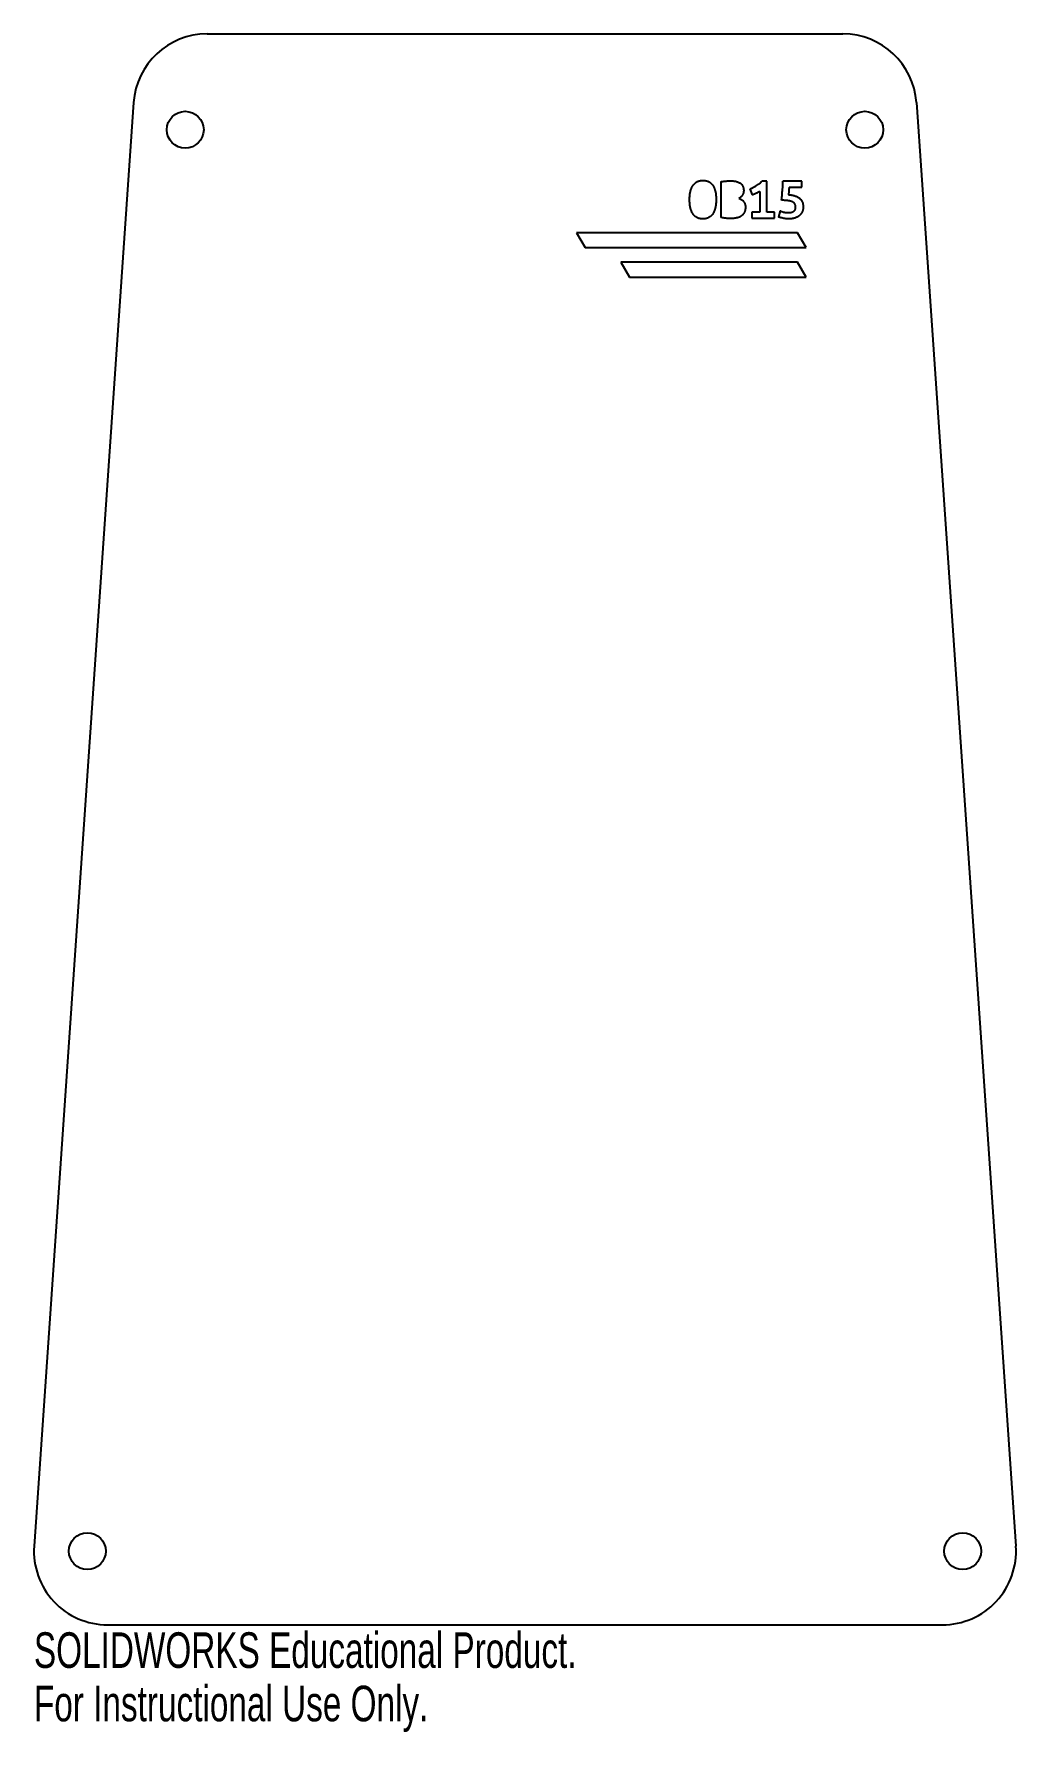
# Model space of a CAD drawing. Header units: millimetres. Extents: x -67 to 67, y 284 to 515.
import ezdxf

# ---------------------------------------------------------------- set-up
doc = ezdxf.new("R2010")
doc.units = ezdxf.units.MM
doc.styles.add('SLDTEXTSTYLE0', font='TXT', dxfattribs={"width": 0.7})

msp = doc.modelspace()

# ---------------------------------------------------------------- linework, layer by layer
at = {"color": 7, "linetype": 'Continuous', "lineweight": 25}
for p, q in [((-43.17, 515), (43.17, 515)), ((-53.14, 505.69), (-66.65, 309.69)), ((53.14, 505.69), (66.65, 309.69)), ((26.57, 494.94), (26.57, 490.08)), ((30.54, 493.96), (30.86, 493.14)), ((31.87, 493.62), (31.87, 490.82)), ((32.86, 495), (32.18, 495)), ((32.86, 490.82), (32.86, 495)), ((37.58, 495), (35.03, 495)), ((35.86, 494.18), (37.58, 494.18)), ((37.58, 494.18), (37.58, 495)), ((31.87, 490.82), (30.82, 490.82)), ((30.82, 490.82), (30.82, 490)), ((30.82, 490), (33.86, 490)), ((33.86, 490.82), (32.86, 490.82)), ((33.86, 490), (33.86, 490.82)), ((34.64, 490.98), (34.44, 490.15)), ((37.01, 488), (7.01, 488)), ((7.01, 488), (8.17, 486)), ((38.17, 486), (37.01, 488)), ((8.17, 486), (38.17, 486)), ((37.01, 484), (13.01, 484)), ((13.01, 484), (14.17, 482)), ((14.17, 482), (38.17, 482)), ((38.17, 482), (37.01, 484)), ((-56.68, 299), (56.68, 299))]:
    msp.add_line(p, q, dxfattribs=at)
for centre in [(-46.13, 502), (46.13, 502), (-59.43, 309), (59.43, 309)]:
    msp.add_circle(centre, 2.5, dxfattribs=at)
for centre, start, end in [((-43.17, 505), 90, 176.0567), ((43.17, 505), 3.9433, 90), ((-56.68, 309), 176.0567, 270), ((56.68, 309), 270, 3.9433)]:
    msp.add_arc(centre, 10, start, end, dxfattribs=at)
for points, knots in [([(22.35, 492.5), (22.35, 492.57), (22.35, 492.71), (22.36, 492.91), (22.38, 493.11), (22.4, 493.29), (22.43, 493.47), (22.47, 493.63), (22.51, 493.79), (22.56, 493.94), (22.62, 494.08), (22.68, 494.21), (22.75, 494.34), (22.83, 494.45), (22.91, 494.56), (22.99, 494.65), (23.09, 494.74), (23.18, 494.82), (23.29, 494.89), (23.4, 494.95), (23.51, 495), (23.63, 495.04), (23.75, 495.08), (23.88, 495.1), (24.02, 495.11), (24.11, 495.12), (24.15, 495.12)], [0, 0, 0, 0, 0.058883, 0.115211, 0.169334, 0.221069, 0.270759, 0.318497, 0.36446, 0.408519, 0.451007, 0.491683, 0.531091, 0.569409, 0.606195, 0.64231, 0.677769, 0.712819, 0.747661, 0.782228, 0.81706, 0.851999, 0.887559, 0.923978, 0.961509, 1, 1, 1, 1]), ([(24.15, 495.12), (24.2, 495.12), (24.29, 495.11), (24.43, 495.1), (24.56, 495.08), (24.69, 495.04), (24.81, 495), (24.93, 494.95), (25.04, 494.89), (25.14, 494.82), (25.24, 494.74), (25.33, 494.65), (25.42, 494.56), (25.5, 494.45), (25.57, 494.34), (25.64, 494.21), (25.7, 494.08), (25.75, 493.94), (25.8, 493.79), (25.84, 493.63), (25.88, 493.47), (25.91, 493.29), (25.93, 493.11), (25.94, 492.91), (25.95, 492.71), (25.96, 492.57), (25.96, 492.5)], [0, 0, 0, 0, 0.0397973, 0.0783409, 0.1157668, 0.152036, 0.1873906, 0.2226222, 0.2573135, 0.2920243, 0.3269422, 0.3622669, 0.3980517, 0.4345227, 0.472382, 0.5113606, 0.551637, 0.5936441, 0.6372621, 0.6829007, 0.7303969, 0.7798516, 0.8313188, 0.8852374, 0.9413392, 1, 1, 1, 1]), ([(26.57, 494.94), (26.64, 494.95), (26.78, 494.97), (26.99, 495), (27.21, 495.02), (27.43, 495.04), (27.65, 495.06), (27.8, 495.06), (27.87, 495.06)], [0, 0, 0, 0, 0.154825, 0.317648, 0.487332, 0.659886, 0.832083, 1, 1, 1, 1]), ([(27.87, 495.06), (27.96, 495.06), (28.13, 495.05), (28.38, 495.03), (28.6, 495), (28.79, 494.95), (28.96, 494.88), (29.11, 494.81), (29.24, 494.73), (29.35, 494.64), (29.44, 494.54), (29.52, 494.44), (29.58, 494.33), (29.62, 494.21), (29.66, 494.1), (29.68, 493.98), (29.69, 493.86), (29.7, 493.78), (29.7, 493.74)], [0, 0, 0, 0, 0.1049763, 0.2009064, 0.2869635, 0.3651068, 0.4360283, 0.500683, 0.5601531, 0.6152047, 0.6672263, 0.7174509, 0.7655179, 0.8135138, 0.8606828, 0.9073686, 0.9534071, 1, 1, 1, 1]), ([(29.7, 493.74), (29.7, 493.71), (29.69, 493.63), (29.68, 493.52), (29.65, 493.41), (29.62, 493.31), (29.58, 493.21), (29.52, 493.11), (29.46, 493.02), (29.4, 492.94), (29.32, 492.87), (29.24, 492.8), (29.15, 492.73), (29.09, 492.7), (29.05, 492.68)], [0, 0, 0, 0, 0.086961, 0.172174, 0.25646, 0.340385, 0.423896, 0.505949, 0.586852, 0.668894, 0.750609, 0.832558, 0.915939, 1, 1, 1, 1]), ([(30.54, 493.96), (30.58, 493.98), (30.68, 494.02), (30.82, 494.08), (30.96, 494.15), (31.17, 494.25), (31.42, 494.4), (31.66, 494.56), (31.84, 494.69), (31.97, 494.79), (32.08, 494.89), (32.15, 494.97), (32.18, 495)], [0, 0, 0, 0, 0.074605, 0.15381, 0.23603, 0.323261, 0.501113, 0.678163, 0.764702, 0.84692, 0.925775, 1, 1, 1, 1]), ([(31.87, 493.62), (31.83, 493.6), (31.76, 493.54), (31.63, 493.47), (31.5, 493.4), (31.36, 493.34), (31.22, 493.28), (31.09, 493.23), (30.97, 493.18), (30.9, 493.15), (30.86, 493.14)], [0, 0, 0, 0, 0.123966, 0.252258, 0.38651, 0.5254, 0.661571, 0.785303, 0.898853, 1, 1, 1, 1]), ([(34.83, 492.42), (34.85, 492.57), (34.88, 492.86), (34.92, 493.3), (34.96, 493.74), (34.99, 494.17), (35.01, 494.59), (35.02, 494.86), (35.03, 495)], [0, 0, 0, 0, 0.172801, 0.343937, 0.513262, 0.679282, 0.841927, 1, 1, 1, 1]), ([(35.86, 494.18), (35.86, 494.13), (35.85, 494.04), (35.84, 493.91), (35.83, 493.77), (35.82, 493.64), (35.81, 493.51), (35.8, 493.38), (35.79, 493.27), (35.78, 493.21), (35.78, 493.17)], [0, 0, 0, 0, 0.130963, 0.266135, 0.402417, 0.539815, 0.67196, 0.794892, 0.905242, 1, 1, 1, 1]), ([(24.16, 489.89), (24.11, 489.89), (24.02, 489.89), (23.88, 489.91), (23.75, 489.93), (23.62, 489.96), (23.5, 490.01), (23.39, 490.06), (23.28, 490.12), (23.17, 490.19), (23.07, 490.26), (22.98, 490.35), (22.89, 490.45), (22.81, 490.56), (22.74, 490.67), (22.67, 490.79), (22.61, 490.93), (22.56, 491.07), (22.51, 491.22), (22.46, 491.38), (22.43, 491.55), (22.4, 491.72), (22.38, 491.9), (22.36, 492.1), (22.35, 492.3), (22.35, 492.43), (22.35, 492.5)], [0, 0, 0, 0, 0.0395057, 0.0774705, 0.114609, 0.1505958, 0.1862235, 0.2210713, 0.2561553, 0.290945, 0.326089, 0.3614126, 0.3976061, 0.4344826, 0.4724973, 0.5116138, 0.5522742, 0.5946555, 0.6386377, 0.6842747, 0.7318305, 0.7812834, 0.8327841, 0.8860977, 0.9419219, 1, 1, 1, 1]), ([(25.96, 492.5), (25.96, 492.43), (25.95, 492.3), (25.94, 492.1), (25.93, 491.9), (25.9, 491.72), (25.87, 491.55), (25.84, 491.38), (25.8, 491.22), (25.74, 491.07), (25.69, 490.93), (25.63, 490.79), (25.56, 490.67), (25.49, 490.56), (25.41, 490.45), (25.32, 490.35), (25.23, 490.26), (25.13, 490.19), (25.03, 490.12), (24.92, 490.06), (24.81, 490.01), (24.69, 489.96), (24.56, 489.93), (24.43, 489.91), (24.3, 489.89), (24.21, 489.89), (24.16, 489.89)], [0, 0, 0, 0, 0.058338, 0.114411, 0.167988, 0.219718, 0.269441, 0.317209, 0.363125, 0.407395, 0.450073, 0.490915, 0.530206, 0.568233, 0.605098, 0.64126, 0.676741, 0.711586, 0.746288, 0.780764, 0.8155, 0.850461, 0.886326, 0.923056, 0.960901, 1, 1, 1, 1]), ([(29.93, 491.51), (29.93, 491.46), (29.93, 491.36), (29.91, 491.23), (29.89, 491.1), (29.87, 490.97), (29.83, 490.86), (29.78, 490.75), (29.73, 490.66), (29.67, 490.57), (29.6, 490.48), (29.52, 490.41), (29.44, 490.34), (29.36, 490.27), (29.27, 490.21), (29.17, 490.16), (29.07, 490.12), (28.92, 490.07), (28.73, 490.01), (28.49, 489.97), (28.23, 489.94), (28.06, 489.94), (27.97, 489.94)], [0, 0, 0, 0, 0.050878, 0.099028, 0.144655, 0.188275, 0.229975, 0.269852, 0.308875, 0.346762, 0.384157, 0.42115, 0.457955, 0.495082, 0.532973, 0.570839, 0.609862, 0.649962, 0.73245, 0.817806, 0.906946, 1, 1, 1, 1]), ([(29.05, 492.68), (29.11, 492.66), (29.21, 492.62), (29.36, 492.54), (29.48, 492.46), (29.59, 492.37), (29.67, 492.27), (29.75, 492.17), (29.81, 492.07), (29.85, 491.96), (29.89, 491.85), (29.91, 491.74), (29.93, 491.62), (29.93, 491.55), (29.93, 491.51)], [0, 0, 0, 0, 0.110434, 0.21249, 0.306585, 0.394323, 0.477645, 0.557074, 0.633066, 0.707929, 0.781585, 0.854389, 0.926751, 1, 1, 1, 1]), ([(36.75, 491.47), (36.75, 491.51), (36.75, 491.57), (36.74, 491.67), (36.71, 491.76), (36.68, 491.85), (36.64, 491.94), (36.58, 492.02), (36.5, 492.09), (36.41, 492.16), (36.29, 492.22), (36.16, 492.27), (36, 492.31), (35.85, 492.34), (35.73, 492.36), (35.62, 492.38), (35.51, 492.39), (35.39, 492.4), (35.26, 492.41), (35.12, 492.41), (34.98, 492.42), (34.88, 492.42), (34.83, 492.42)], [0, 0, 0, 0, 0.04227, 0.083166, 0.122677, 0.161524, 0.200464, 0.241324, 0.284928, 0.331922, 0.38417, 0.443393, 0.510762, 0.586073, 0.627096, 0.671467, 0.718681, 0.768859, 0.821954, 0.878021, 0.937508, 1, 1, 1, 1]), ([(35.78, 493.17), (35.86, 493.17), (36.02, 493.16), (36.24, 493.12), (36.45, 493.08), (36.65, 493.03), (36.83, 492.96), (36.99, 492.88), (37.14, 492.79), (37.28, 492.69), (37.39, 492.58), (37.49, 492.45), (37.58, 492.32), (37.65, 492.18), (37.71, 492.02), (37.74, 491.86), (37.77, 491.69), (37.77, 491.57), (37.77, 491.51)], [0, 0, 0, 0, 0.082836, 0.160824, 0.234139, 0.303604, 0.368858, 0.431042, 0.490255, 0.547369, 0.602975, 0.657292, 0.71102, 0.765524, 0.820914, 0.877866, 0.937406, 1, 1, 1, 1]), ([(35.78, 490.74), (35.84, 490.74), (35.96, 490.75), (36.12, 490.77), (36.27, 490.8), (36.38, 490.85), (36.48, 490.91), (36.56, 490.97), (36.63, 491.05), (36.68, 491.13), (36.71, 491.21), (36.74, 491.3), (36.75, 491.39), (36.75, 491.44), (36.75, 491.47)], [0, 0, 0, 0, 0.135203, 0.253931, 0.357932, 0.44835, 0.530301, 0.605405, 0.675497, 0.743207, 0.809934, 0.874432, 0.93723, 1, 1, 1, 1]), ([(37.77, 491.51), (37.77, 491.47), (37.77, 491.4), (37.76, 491.28), (37.74, 491.18), (37.72, 491.07), (37.69, 490.97), (37.65, 490.87), (37.6, 490.77), (37.55, 490.68), (37.49, 490.59), (37.43, 490.51), (37.36, 490.43), (37.28, 490.35), (37.19, 490.28), (37.1, 490.22), (37, 490.16), (36.89, 490.1), (36.78, 490.05), (36.66, 490.01), (36.53, 489.97), (36.39, 489.94), (36.25, 489.92), (36.1, 489.9), (35.95, 489.89), (35.84, 489.89), (35.79, 489.89)], [0, 0, 0, 0, 0.039398, 0.078226, 0.115945, 0.153019, 0.189945, 0.226781, 0.263146, 0.299854, 0.336632, 0.373423, 0.410512, 0.448337, 0.486597, 0.525787, 0.566312, 0.607843, 0.650876, 0.694988, 0.740846, 0.788618, 0.838038, 0.889669, 0.943625, 1, 1, 1, 1]), ([(27.97, 489.94), (27.89, 489.94), (27.74, 489.94), (27.51, 489.95), (27.28, 489.97), (27.04, 490), (26.81, 490.04), (26.65, 490.07), (26.57, 490.08)], [0, 0, 0, 0, 0.157892, 0.322743, 0.491016, 0.661241, 0.831424, 1, 1, 1, 1]), ([(35.79, 489.89), (35.7, 489.89), (35.53, 489.9), (35.27, 489.93), (35.01, 489.98), (34.82, 490.03), (34.67, 490.07), (34.58, 490.1), (34.51, 490.12), (34.46, 490.14), (34.44, 490.15)], [0, 0, 0, 0, 0.186148, 0.380366, 0.570327, 0.743984, 0.821981, 0.890854, 0.950156, 1, 1, 1, 1]), ([(34.64, 490.98), (34.67, 490.97), (34.74, 490.94), (34.85, 490.9), (34.97, 490.86), (35.1, 490.82), (35.25, 490.78), (35.41, 490.76), (35.59, 490.75), (35.71, 490.74), (35.78, 490.74)], [0, 0, 0, 0, 0.089508, 0.187382, 0.295295, 0.411142, 0.538568, 0.678698, 0.831984, 1, 1, 1, 1])]:
    msp.add_open_spline(points, degree=3, knots=knots, dxfattribs=at)

# ---------------------------------------------------------------- texts
at = {"color": 7, "linetype": 'Continuous', "char_height": 4.8336, "attachment_point": 1, "style": 'SLDTEXTSTYLE0'}
for s, insert in [('SOLIDWORKS Educational Product.', (-66.68, 297.98)), ('For Instructional Use Only.', (-66.68, 290.73))]:
    msp.add_mtext(s, dxfattribs=dict(at, insert=insert))

doc.saveas('drawing.dxf')
